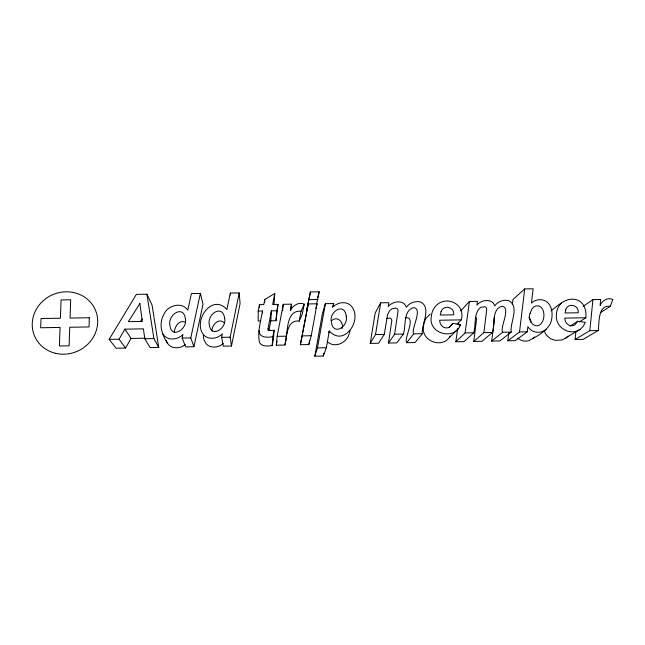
<?xml version="1.0" encoding="UTF-8"?>
<svg xmlns="http://www.w3.org/2000/svg" width="645" height="645" viewBox="0 0 645 645"><rect width="100%" height="100%" fill="white"/><g stroke="black" fill="none" stroke-linecap="round" stroke-linejoin="round"><path stroke-width="0.97" d="M258.202 311.059L262.507 310.987C260.693 321.323 257.371 331.957 259.5 342.495L261.072 344.494L263.765 345.72L267.675 346.075L272.182 345.551L273.391 339.351L274.093 330.248L271.142 330.514L268.772 329.99L268.086 328.45L271.384 310.85L276.818 310.761L278.035 304.384L272.642 304.464L274.77 293.491L264.764 299.514L263.781 304.601L259.451 304.666L258.202 311.059L258.226 321.008L260.693 320.968M579.371 321.944L585.821 317.767C586.676 310.922 584.386 302.481 577.219 299.998C566.963 296.353 558.441 305.182 551.08 310.785M259.443 307.455L259.451 304.666M262.475 312.978L262.507 310.987M264.684 302.36L264.764 299.514M457.079 324.209L461.28 319.872C466.133 302.779 443.502 293.902 434.19 308.052A19.624 18.592 36.7 0 0 431.328 316.429C427.788 333.675 454.798 341.221 460.627 324.532L452.83 323.395L448.807 327.668M268.006 330.28L268.086 328.45M268.892 330.675L270.811 320.799L271.384 310.85M342.043 328.724C344.349 322.516 337.254 315.437 331.78 320.509M274.044 304.174L274.77 293.491M272.182 345.551L272.835 336.722L274.093 330.248M270.811 320.799L275.995 320.71L276.818 310.761M278.035 304.384L275.995 320.71M291.516 304.182L290.355 310.342C292.999 305.569 298.78 301.529 304.263 304.166L302.199 314.365L299.167 321.121C286.59 319.243 286.799 337.004 284.816 345.019L276.302 345.18L277.148 336.343L283.268 304.303L291.516 304.182L290.564 310.68M575.912 331.586L575.082 339.52L583.12 339.367L598.221 330.522C599.447 322.758 597.657 304.456 610.339 306.327L612.75 299.482C607.646 296.934 602.188 300.731 600.124 305.472L600.713 299.49L592.932 299.611L583.104 306.367M575.082 339.52L589.812 330.675L592.932 299.611M282.558 310.801L283.268 304.303M508.816 332.941L507.841 340.794L519.523 331.949L524.707 288.912L533.149 288.791L531.44 303.045A13.851 12.811 41.1 0 1 542.219 299.852C552.894 301.973 553.837 316.074 550.08 324.258C545.275 332.038 536.414 336.73 528.489 340.818C524.748 341.656 520.628 340.826 517.814 338.125M507.841 340.794L515.25 340.657L527.271 331.812L527.9 326.62C531.472 332.925 540.712 334.142 546.057 329.426M512.332 304.464L512.936 299.562L524.707 288.912M494.199 317.703L494.086 322.694L491.708 341.1L499.883 340.947L511.195 332.102C509.76 322.766 520.023 306.617 508.728 300.651C503.576 299.328 497.779 301.441 494.804 305.867C492.24 298.087 481.154 299.675 476.921 305.15L477.429 301.36L469.415 301.481L460.683 310.93M491.708 341.1L502.649 332.256C499.569 327.999 511.404 307.471 502.1 306.246C491.385 308.963 495.142 324.661 492.482 332.441L481.984 341.286L473.785 341.439L476.558 319.138A2.653 2.499 38.4 0 0 475.599 317.211M211.883 331.103C211.729 325.161 218.776 317.267 224.331 322.863M473.785 341.439L483.903 332.594L486.741 309.31A2.782 2.604 37.9 0 0 484.677 306.722L480.517 307.407C473.374 313.534 476.155 324.645 473.72 332.78L464.053 341.624L455.822 341.786L457.716 328.176M455.822 341.786L465.118 332.933L469.415 301.481M174.223 332.675C174.448 327.378 178.625 319.702 184.962 321.992M458.256 324.29L458.522 322.347M284.816 345.019C288.396 335.279 284.59 309.737 301.086 311.221L304.263 304.166M422.378 333.707C421.104 324.33 432.029 308.1 420.653 301.989C415.396 300.651 409.502 302.811 406.374 307.246C403.843 299.288 392.547 301.11 388.217 306.52L388.83 302.707L380.671 302.828L375.188 313.019L370.214 343.406L378.575 343.245L384.275 334.4L387.54 314.897L389.298 311.124L391.821 308.802L396.062 308.108A2.782 2.669 29.8 0 1 398.094 310.721L394.619 334.215L388.467 343.059L396.796 342.898L403.343 334.054C406.221 326.144 402.891 310.301 413.784 307.633C423.209 308.842 410.639 329.643 413.687 333.868L406.681 342.713L414.985 342.56L422.378 333.707L413.687 333.868M406.681 342.713C403.431 338.891 417.178 315.994 405.334 317.816M388.467 343.059L391.821 320.565A2.661 2.556 30.3 0 0 389.886 318.066L386.75 318.453M370.214 343.406L375.519 334.561L380.671 302.828M328.668 332.804L329.305 330.99C344.14 347.703 363.248 319.356 351.186 305.94A10.078 9.731 21.2 0 0 345.301 302.836C340.85 302.07 336.392 303.819 333.094 306.786L333.675 303.537L325.37 303.666L322.355 313.873L314.8 356.209L323.274 356.032L323.774 353.21M323.274 356.032L326.362 347.728L329.305 330.99M314.8 356.209L317.485 347.897L325.37 303.666M316.34 305.174L319.186 291.798L310.43 291.927L306.746 310.027L310.43 291.927M308.842 344.567L311.245 335.722L317.026 303.795L308.237 303.924L300.377 344.728L308.842 344.567L309.56 340.625M300.377 344.728L308.237 303.924M276.302 345.18L277.06 341.229M299.167 321.121L301.086 311.221M231.466 346.034L240.085 303.666L239.198 292.927L230.313 293.048L226.895 309.511C212.06 292.749 192.194 321.291 203.756 335.005A10.473 10.11 -11 0 0 209.714 338.117C214.342 338.851 219.09 337.174 222.34 333.836L221.614 337.351L223.323 346.188L231.466 346.034L230.152 337.198L239.198 292.927M162.806 333.804L164.209 335.706A10.578 10.127 -16.6 0 0 170.175 338.835C174.851 339.576 179.633 337.883 182.946 334.537L182.172 338.061L185.712 346.897L193.911 346.744L203.022 304.222L200.361 293.467L191.412 293.596L187.792 310.116C181.632 301.142 167.232 305.464 163.701 314.784C158.154 324.645 162.274 336.287 168.579 344.664A10.086 9.683 -17.6 0 0 174.271 347.647C178.165 348.187 182.341 347.195 185.268 344.486M193.911 346.744L190.775 337.907L200.361 293.467M349.421 333.328L350.025 330.595M317.695 297.643L319.186 291.798M315.824 308.431L317.026 303.795M332.441 307.254L333.675 303.537M349.058 334.166C346.639 342.713 335.303 348.332 327.95 342.148M544.114 330.756L546.162 334.876L550.201 338.544L555.289 340.367L562.303 339.923L580.194 329.305L583.201 326.394L585.346 322.371L577.686 321.242L575.219 324.548A6.885 6.313 42.7 0 1 569.188 325.265C566.415 324 564.835 321.097 564.738 318.122L585.821 317.767M109.134 339.391L119.067 339.206L124.888 329.16L143.383 328.837L144.803 338.746L150.083 347.574L158.759 347.413L152.035 304.988L146.915 294.217L136.361 294.37L109.134 339.391L116.084 348.219L125.549 348.042L131.08 338.432L144.794 338.182M430.247 314.059L426.321 317.977A18.745 17.818 37.3 0 0 423.572 326.007C420.363 341.036 442.833 349.542 450.21 336.085M452.83 323.395L450.186 326.741A6.893 6.539 36.7 0 1 443.986 327.467C441.196 326.193 439.672 323.226 439.688 320.234L461.28 319.872M140.642 321.363L142.206 318.896M561.327 303.118L558.949 306.085A19.6 17.963 42.6 0 0 556.433 314.365C554.595 326.886 569.664 336.65 580.194 329.305M533.221 338.359L534.632 336.932M459.232 325.951L460.627 324.532M449.315 337.641L458.289 328.611M565.875 338.214L568.043 336.126M223.243 343.463C220.3 346.349 216.011 347.518 211.971 346.929A9.998 9.667 -12.1 0 1 206.287 343.954L203.965 339.939L203.248 335.336M570.18 326.144L577.686 321.242M600.543 312.543L610.339 306.327M272.835 336.722L268.11 337.262L264.015 336.9L261.185 335.618L259.54 333.521L258.951 330.724M144.803 338.746L153.913 338.577L158.759 347.413M182.172 338.061L190.775 337.907M221.614 337.351L230.152 337.198M277.148 336.343L286.066 336.182M302.368 335.884L311.245 335.722M375.519 334.561L384.275 334.4M394.619 334.215L403.343 334.054M465.118 332.933L473.72 332.78M483.903 332.594L492.482 332.441M502.649 332.256L511.195 332.102M519.523 331.949L527.271 331.812M589.812 330.675L598.221 330.522M317.485 347.897L326.362 347.728M309.028 299.635L317.8 299.506M119.067 339.206L125.549 348.042M529.029 317.372L530.456 319.493L531.125 322.307M124.888 329.16L131.08 338.432M166.281 340.625L167.232 342.842M146.915 294.217L153.913 338.577M230.313 293.048L230.547 294.999M89.308 317.751L89.042 326.942L69.741 327.265L69.112 345.825L59.388 346.002L60.066 327.434L40.659 327.757L41.046 318.525L60.404 318.219L61.073 299.917L70.676 299.78L70.055 318.058L89.308 317.751M346.204 316.018C348.598 326.628 333.022 336.609 331.328 321.734C328.998 311.519 344.543 301.908 346.204 316.018M224.662 318.549C226.79 328.644 210.722 338.762 209.262 324.427C207.005 313.841 222.993 303.69 224.662 318.549M185.446 319.186C187.477 329.272 171.248 339.528 169.877 325.096C167.716 314.534 183.865 304.23 185.446 319.186M530.109 313.293C526.385 320.896 536.64 331.353 541.994 322.347C546.105 316.437 543.735 302.707 534.366 306.472L532.052 308.705L530.109 313.293M565.794 309.624L565.068 312.994L578.21 312.777C579.291 305.222 568.164 302.199 565.794 309.624M441.075 311.632L440.213 315.042L453.661 314.816C454.983 307.004 443.591 304.222 441.075 311.632M139.884 303.585L128.363 321.645L142.311 321.42L139.884 303.585M55.664 353.331A33.08 30.839 -23.3 0 0 96.798 314.188A33.08 30.839 -23.3 0 0 42.425 301.497A33.08 30.839 -23.3 0 0 55.664 353.331"/></g></svg>
